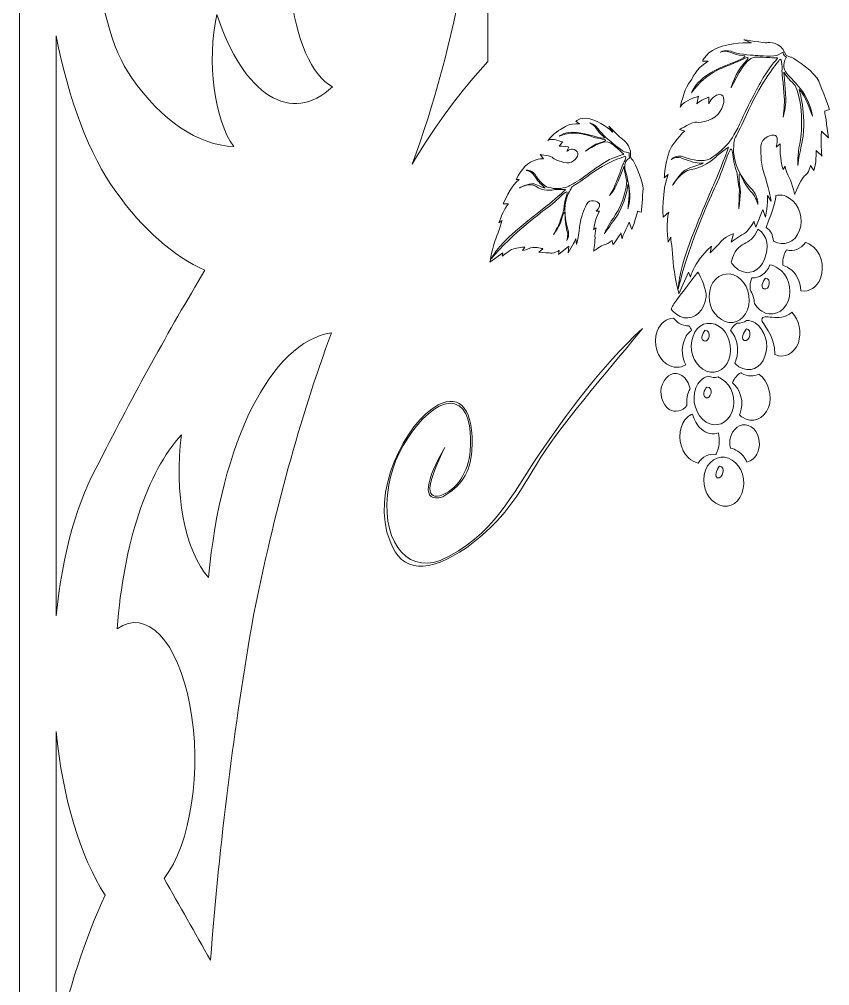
# Model space of a CAD drawing. Header units: millimetres. Extents: x -98 to 307, y -584 to 79.
# Drawn here: x -96.4 to -57.4, y -71.61 to -25.08 of the extents above; entities that cross this region are included whole.
import ezdxf

# ---------------------------------------------------------------- set-up
doc = ezdxf.new("R2010")
doc.units = ezdxf.units.MM
doc.header["$MEASUREMENT"] = 0
doc.layers.add('layer 1', color=7, linetype='Continuous')

msp = doc.modelspace()

# ---------------------------------------------------------------- linework, layer by layer
at = {"layer": 'layer 1', "lineweight": 9}
msp.add_open_spline([(-96.3996, -241.3392), (-96.3996, -241.3392), (-96.3996, 73.7073), (-96.3996, 73.7073)], degree=3, dxfattribs=at)
for points, knots in [([(-78.8635, -2.2262), (-80.4956, -2.7455), (-81.7994, -5.5921), (-82.1004, -9.2939), (-82.1004, -9.2939), (-82.7756, -7.4379), (-83.0101, -4.944), (-82.7281, -2.6183), (-82.7281, -2.6183), (-82.446, -0.2925), (-81.6833, 1.5701), (-80.6863, 2.3676), (-80.6863, 2.3676), (-80.8686, 3.9784), (-81.3507, 5.3257), (-82.0054, 6.0542), (-82.0054, 6.0542), (-82.66, 6.7827), (-83.4215, 6.8191), (-84.089, 6.1538), (-84.089, 6.1538), (-85.0144, 1.7529), (-86.532, -1.8559), (-88.4197, -4.1447), (-88.4197, -4.1447), (-86.3036, -5.0618), (-84.8336, -9.4859), (-85.0157, -14.3893), (-85.0157, -14.3893), (-85.1979, -19.2926), (-86.9733, -23.0874), (-89.1267, -23.1765), (-89.1267, -23.1765), (-88.2473, -21.6339), (-88.0259, -18.8158), (-88.6156, -16.6707), (-88.6156, -16.6707), (-89.2053, -14.5255), (-90.4125, -13.7574), (-91.4025, -14.8974), (-91.4025, -14.8974), (-92.2702, -16.5449), (-92.7379, -19.0458), (-92.659, -21.6173), (-92.659, -21.6173), (-92.5802, -24.1886), (-91.9645, -26.5163), (-91.0049, -27.8714), (-91.0049, -27.8714), (-89.5244, -29.9789), (-87.8216, -31.1304), (-86.0776, -31.2032), (-86.0776, -31.2032), (-87.0338, -29.8935), (-87.3896, -27.1255), (-86.8951, -24.8424), (-86.8951, -24.8424), (-85.5995, -28.7539), (-83.3141, -30.1837), (-81.3271, -28.3258), (-81.3271, -28.3258), (-82.3271, -27.8007), (-83.1079, -26.0166), (-83.3377, -23.7319), (-83.3377, -23.7319), (-81.9376, -24.8205), (-80.3992, -24.4589), (-79.1254, -22.7418), (-79.1254, -22.7418), (-77.8516, -21.0246), (-76.9692, -18.123), (-76.7091, -14.7965), (-76.7091, -14.7965), (-76.647, -12.9171), (-76.9358, -11.0656), (-77.5042, -9.6996), (-77.5042, -9.6996), (-78.0726, -8.3336), (-78.8674, -7.5811), (-79.692, -7.6279), (-79.692, -7.6279), (-79.6351, -5.6891), (-79.3487, -3.8221), (-78.8634, -2.2262)], [0, 0, 0, 0, 0.0454545, 0.0454545, 0.0454545, 0.0454545, 0.0909091, 0.0909091, 0.0909091, 0.0909091, 0.1363636, 0.1363636, 0.1363636, 0.1363636, 0.1818182, 0.1818182, 0.1818182, 0.1818182, 0.2272727, 0.2272727, 0.2272727, 0.2272727, 0.2727273, 0.2727273, 0.2727273, 0.2727273, 0.3181818, 0.3181818, 0.3181818, 0.3181818, 0.3636364, 0.3636364, 0.3636364, 0.3636364, 0.4090909, 0.4090909, 0.4090909, 0.4090909, 0.4545455, 0.4545455, 0.4545455, 0.4545455, 0.5, 0.5, 0.5, 0.5, 0.5454545, 0.5454545, 0.5454545, 0.5454545, 0.5909091, 0.5909091, 0.5909091, 0.5909091, 0.6363636, 0.6363636, 0.6363636, 0.6363636, 0.6818182, 0.6818182, 0.6818182, 0.6818182, 0.7272727, 0.7272727, 0.7272727, 0.7272727, 0.7727273, 0.7727273, 0.7727273, 0.7727273, 0.8181818, 0.8181818, 0.8181818, 0.8181818, 0.8636364, 0.8636364, 0.8636364, 0.8636364, 0.9090909, 0.9090909, 0.9090909, 0.9090909, 1, 1, 1, 1]), ([(-73.8589, -12.0845), (-74.1237, -19.4455), (-75.3966, -26.429), (-77.4969, -32.0435), (-77.4969, -32.0435), (-76.3529, -30.1493), (-75.135, -28.4993), (-73.8589, -27.1142), (-73.8589, -27.1142), (-73.8589, -27.1142), (-73.8589, -12.0845), (-73.8589, -12.0845)], [0, 0, 0, 0, 0.25, 0.25, 0.25, 0.25, 0.5, 0.5, 0.5, 0.5, 1, 1, 1, 1]), ([(-94.6285, -25.8734), (-94.6285, -25.8734), (-94.6285, -53.8046), (-94.6285, -53.8046), (-94.6285, -53.8046), (-94.3393, -50.8278), (-93.595, -48.184), (-92.5294, -46.348), (-92.5294, -46.348), (-90.8986, -43.1283), (-89.2106, -40.0631), (-87.4696, -37.1602), (-87.4696, -37.1602), (-88.9853, -36.4881), (-90.4366, -35.2061), (-91.7561, -33.374), (-91.7561, -33.374), (-93.0261, -31.6021), (-94.0285, -28.9848), (-94.6285, -25.8734)], [0, 0, 0, 0, 0.1666667, 0.1666667, 0.1666667, 0.1666667, 0.3333333, 0.3333333, 0.3333333, 0.3333333, 0.5, 0.5, 0.5, 0.5, 0.6666667, 0.6666667, 0.6666667, 0.6666667, 1, 1, 1, 1]), ([(-87.2928, -51.9515), (-86.7027, -45.4385), (-84.2855, -40.6218), (-81.3811, -40.1715), (-81.3811, -40.1715), (-82.8942, -44.2946), (-84.1546, -48.869), (-85.1275, -53.7689), (-85.1275, -53.7689), (-86.0659, -59.1277), (-86.761, -64.6925), (-87.202, -70.3757), (-87.202, -70.3757), (-87.9474, -69.066), (-88.6921, -67.7541), (-89.4361, -66.44), (-89.4361, -66.44), (-88.1461, -64.8051), (-87.6068, -61.205), (-88.1879, -58.107), (-88.1879, -58.107), (-88.769, -55.0091), (-90.2819, -53.4184), (-91.6898, -54.4252), (-91.6898, -54.4252), (-91.3964, -50.3365), (-90.2389, -46.842), (-88.5965, -45.086), (-88.5965, -45.086), (-88.978, -47.7976), (-88.4202, -50.7354), (-87.2928, -51.9515)], [0, 0, 0, 0, 0.1111111, 0.1111111, 0.1111111, 0.1111111, 0.2222222, 0.2222222, 0.2222222, 0.2222222, 0.3333333, 0.3333333, 0.3333333, 0.3333333, 0.4444444, 0.4444444, 0.4444444, 0.4444444, 0.5555556, 0.5555556, 0.5555556, 0.5555556, 0.6666667, 0.6666667, 0.6666667, 0.6666667, 0.7777778, 0.7777778, 0.7777778, 0.7777778, 1, 1, 1, 1]), ([(-92.2643, -67.2477), (-93.2392, -69.3215), (-94.0404, -71.7841), (-94.6285, -74.5148), (-94.6285, -74.5148), (-94.6285, -74.5148), (-94.6285, -59.3612), (-94.6285, -59.3612), (-94.6285, -59.3612), (-94.3149, -62.5882), (-93.4679, -65.4136), (-92.2643, -67.2477)], [0, 0, 0, 0, 0.25, 0.25, 0.25, 0.25, 0.5, 0.5, 0.5, 0.5, 1, 1, 1, 1])]:
    msp.add_open_spline(points, degree=3, knots=knots, dxfattribs=at)
at = {"layer": 'layer 1', "color": 250, "lineweight": 9}
for points, knots in [([(-59.24, -26.8984), (-59.0257, -27.0184), (-58.1078, -27.6201), (-57.924, -28.0612), (-57.924, -28.0612), (-57.7711, -28.4622), (-57.4038, -29.4244), (-57.4038, -29.4244), (-57.4038, -29.4244), (-57.4038, -29.4244), (-57.6487, -29.5047), (-57.6487, -29.5047), (-57.6487, -29.5047), (-57.6487, -29.5047), (-57.5263, -30.1863), (-57.4649, -30.7879), (-57.4649, -30.7879), (-57.4649, -30.7879), (-57.8016, -30.4672), (-57.8016, -30.4672), (-57.8016, -30.4672), (-57.8016, -30.4672), (-57.8321, -31.4695), (-57.7711, -31.6702), (-57.7711, -31.6702), (-57.7711, -31.6702), (-58.0464, -31.3893), (-58.0464, -31.3893), (-58.0464, -31.3893), (-58.0464, -31.3893), (-58.0464, -32.1114), (-58.1688, -32.3518), (-58.1688, -32.3518), (-58.1688, -32.3518), (-58.3218, -32.1114), (-58.3218, -32.1114), (-58.3218, -32.1114), (-58.3218, -32.1114), (-58.3831, -32.4722), (-58.6279, -32.6324), (-58.6279, -32.6324), (-58.8419, -32.8732), (-59.0868, -33.5147), (-59.0868, -33.5147), (-59.0868, -33.5147), (-59.0868, -33.5147), (-59.2706, -32.7929), (-59.393, -32.5923), (-59.393, -32.5923), (-59.5154, -32.4321), (-59.5459, -32.1515), (-59.5459, -32.1515), (-59.5459, -32.1515), (-59.5459, -32.1515), (-59.6378, -32.3117), (-59.6378, -32.3117), (-59.6378, -32.3117), (-59.6378, -32.3117), (-59.7602, -31.9508), (-59.7602, -31.7505), (-59.7602, -31.7505), (-59.7907, -31.5097), (-59.7907, -31.0685), (-59.7907, -31.0685), (-59.7907, -31.0685), (-59.7907, -31.0685), (-59.9745, -31.2291), (-59.9745, -31.2291), (-59.9745, -31.2291), (-59.9745, -31.2291), (-59.8521, -30.7879), (-60.005, -30.6675), (-60.005, -30.6675), (-60.158, -30.5873), (-60.709, -30.7478), (-60.709, -31.1889), (-60.709, -31.1889), (-60.709, -31.6301), (-60.7395, -32.0311), (-60.4946, -32.7127), (-60.4946, -32.7127), (-60.2804, -33.3943), (-60.2193, -33.8354), (-60.2193, -33.8354), (-60.2193, -33.8354), (-60.2193, -33.8354), (-60.4028, -33.5548), (-60.4028, -33.5548), (-60.4028, -33.5548), (-60.4028, -33.5548), (-60.3722, -34.0762), (-60.4946, -34.5973), (-60.4946, -34.5973), (-60.4946, -34.5973), (-60.6171, -34.2364), (-60.6171, -34.2364), (-60.6171, -34.2364), (-60.6171, -34.2364), (-60.9537, -35.0785), (-60.9537, -35.0785), (-60.9537, -35.0785), (-60.9537, -35.0785), (-61.0453, -34.7979), (-61.0453, -34.7979), (-61.0453, -34.7979), (-61.0453, -34.7979), (-61.2902, -35.2792), (-61.535, -35.3996), (-61.535, -35.3996), (-61.7493, -35.5197), (-62.1471, -35.8002), (-62.1471, -35.8002), (-62.1471, -35.8002), (-62.1471, -35.8002), (-62.0247, -35.3996), (-62.0247, -35.3996), (-62.0247, -35.3996), (-62.0247, -35.3996), (-62.4532, -35.5197), (-62.7286, -35.8805), (-62.7286, -35.8805), (-62.9735, -36.1615), (-63.1569, -36.3217), (-63.1569, -36.3217), (-63.1569, -36.3217), (-63.1569, -36.3217), (-63.0959, -36.0009), (-63.0959, -36.0009), (-63.0959, -36.0009), (-63.0959, -36.0009), (-63.4631, -36.3217), (-63.7384, -36.7227), (-63.7384, -36.7227), (-64.0138, -37.1236), (-64.1057, -37.4845), (-64.1057, -37.4845), (-64.1057, -37.4845), (-64.1057, -37.4845), (-64.1975, -37.2441), (-64.1975, -37.2441), (-64.1975, -37.2441), (-64.1975, -37.2441), (-64.6564, -38.2865), (-64.6564, -38.2865), (-64.6564, -38.2865), (-64.6564, -38.2865), (-64.9012, -37.3243), (-64.932, -36.7628), (-64.932, -36.7628), (-64.9626, -36.2414), (-65.0545, -35.5598), (-65.0545, -35.5598), (-65.0545, -35.5598), (-65.0545, -35.5598), (-65.1769, -35.8002), (-65.1769, -35.8002), (-65.1769, -35.8002), (-65.1769, -35.8002), (-65.2993, -34.7578), (-65.146, -34.3568), (-65.146, -34.3568), (-65.146, -34.3568), (-65.4217, -34.5973), (-65.4217, -34.5973), (-65.4217, -34.5973), (-65.4217, -34.5973), (-65.4827, -33.3143), (-65.1769, -32.5525), (-65.1769, -32.5525), (-65.1769, -32.5525), (-65.3603, -32.7127), (-65.3603, -32.7127), (-65.3603, -32.7127), (-65.3603, -32.7127), (-65.3298, -31.7505), (-64.9931, -31.1889), (-64.9931, -31.1889), (-64.6258, -30.6274), (-64.381, -30.4672), (-64.381, -30.4672), (-64.381, -30.4672), (-64.381, -30.4672), (-64.6258, -30.3869), (-64.6258, -30.3869), (-64.6258, -30.3869), (-64.6258, -30.3869), (-63.9833, -29.986), (-63.7995, -30.0261), (-63.7995, -30.0261), (-63.6466, -30.1064), (-62.8815, -29.9057), (-62.6672, -29.5047), (-62.6672, -29.5047), (-62.4532, -29.1438), (-62.3919, -28.6625), (-62.7286, -28.7027), (-62.7286, -28.7027), (-63.0653, -28.7428), (-63.2183, -29.1438), (-63.2183, -29.1438), (-63.2183, -29.1438), (-63.2183, -29.1438), (-63.2183, -28.8231), (-63.2183, -28.8231), (-63.2183, -28.8231), (-63.2183, -28.8231), (-63.677, -28.9833), (-63.7995, -29.1438), (-63.7995, -29.1438), (-63.7995, -29.1438), (-63.708, -28.783), (-63.708, -28.783), (-63.708, -28.783), (-63.708, -28.783), (-64.4424, -28.9833), (-64.5954, -29.3044), (-64.5954, -29.3044), (-64.5954, -29.3044), (-64.4115, -28.5024), (-64.1975, -28.1813), (-64.1975, -28.1813), (-63.9527, -27.9007), (-63.9219, -27.4997), (-63.2488, -27.0987), (-63.2488, -27.0987), (-63.2488, -27.0987), (-63.5242, -27.0987), (-63.5242, -27.0987), (-63.5242, -27.0987), (-63.5242, -27.0987), (-63.3407, -26.5773), (-62.5756, -26.377), (-62.5756, -26.377), (-61.8104, -26.1361), (-61.1678, -26.2164), (-61.1678, -26.2164), (-61.1678, -26.2164), (-61.1678, -26.2164), (-61.535, -26.0562), (-61.535, -26.0562), (-61.535, -26.0562), (-61.535, -26.0562), (-60.4946, -26.2164), (-60.4333, -26.2164), (-60.4333, -26.2164), (-60.3418, -26.1361), (-59.7297, -26.2164), (-59.5764, -26.6576), (-59.5764, -26.6576), (-59.5154, -26.8984), (-59.24, -26.8984), (-59.24, -26.8984)], [0, 0, 0, 0, 0.015625, 0.015625, 0.015625, 0.015625, 0.03125, 0.03125, 0.03125, 0.03125, 0.046875, 0.046875, 0.046875, 0.046875, 0.0625, 0.0625, 0.0625, 0.0625, 0.078125, 0.078125, 0.078125, 0.078125, 0.09375, 0.09375, 0.09375, 0.09375, 0.109375, 0.109375, 0.109375, 0.109375, 0.125, 0.125, 0.125, 0.125, 0.140625, 0.140625, 0.140625, 0.140625, 0.15625, 0.15625, 0.15625, 0.15625, 0.171875, 0.171875, 0.171875, 0.171875, 0.1875, 0.1875, 0.1875, 0.1875, 0.203125, 0.203125, 0.203125, 0.203125, 0.21875, 0.21875, 0.21875, 0.21875, 0.234375, 0.234375, 0.234375, 0.234375, 0.25, 0.25, 0.25, 0.25, 0.265625, 0.265625, 0.265625, 0.265625, 0.28125, 0.28125, 0.28125, 0.28125, 0.296875, 0.296875, 0.296875, 0.296875, 0.3125, 0.3125, 0.3125, 0.3125, 0.328125, 0.328125, 0.328125, 0.328125, 0.34375, 0.34375, 0.34375, 0.34375, 0.359375, 0.359375, 0.359375, 0.359375, 0.375, 0.375, 0.375, 0.375, 0.390625, 0.390625, 0.390625, 0.390625, 0.40625, 0.40625, 0.40625, 0.40625, 0.421875, 0.421875, 0.421875, 0.421875, 0.4375, 0.4375, 0.4375, 0.4375, 0.453125, 0.453125, 0.453125, 0.453125, 0.46875, 0.46875, 0.46875, 0.46875, 0.484375, 0.484375, 0.484375, 0.484375, 0.5, 0.5, 0.5, 0.5, 0.515625, 0.515625, 0.515625, 0.515625, 0.53125, 0.53125, 0.53125, 0.53125, 0.546875, 0.546875, 0.546875, 0.546875, 0.5625, 0.5625, 0.5625, 0.5625, 0.578125, 0.578125, 0.578125, 0.578125, 0.59375, 0.59375, 0.59375, 0.59375, 0.609375, 0.609375, 0.609375, 0.609375, 0.625, 0.625, 0.625, 0.625, 0.640625, 0.640625, 0.640625, 0.640625, 0.65625, 0.65625, 0.65625, 0.65625, 0.671875, 0.671875, 0.671875, 0.671875, 0.6875, 0.6875, 0.6875, 0.6875, 0.703125, 0.703125, 0.703125, 0.703125, 0.71875, 0.71875, 0.71875, 0.71875, 0.734375, 0.734375, 0.734375, 0.734375, 0.75, 0.75, 0.75, 0.75, 0.765625, 0.765625, 0.765625, 0.765625, 0.78125, 0.78125, 0.78125, 0.78125, 0.796875, 0.796875, 0.796875, 0.796875, 0.8125, 0.8125, 0.8125, 0.8125, 0.828125, 0.828125, 0.828125, 0.828125, 0.84375, 0.84375, 0.84375, 0.84375, 0.859375, 0.859375, 0.859375, 0.859375, 0.875, 0.875, 0.875, 0.875, 0.890625, 0.890625, 0.890625, 0.890625, 0.90625, 0.90625, 0.90625, 0.90625, 0.921875, 0.921875, 0.921875, 0.921875, 0.9375, 0.9375, 0.9375, 0.9375, 0.953125, 0.953125, 0.953125, 0.953125, 0.96875, 0.96875, 0.96875, 0.96875, 1, 1, 1, 1]), ([(-59.4848, -26.8984), (-59.4848, -26.8984), (-59.6988, -27.179), (-59.5764, -27.4997), (-59.5764, -27.4997), (-59.393, -27.9408), (-58.4442, -28.4221), (-58.2302, -29.7451), (-58.2302, -29.7451), (-58.2302, -29.7451), (-58.5666, -28.7027), (-58.8727, -28.4622), (-58.8727, -28.4622), (-58.8727, -28.4622), (-58.5055, -29.585), (-58.7195, -30.9485), (-58.7195, -30.9485), (-58.7195, -30.9485), (-58.9338, -31.9107), (-58.9338, -32.1114), (-58.9338, -32.1114), (-58.9338, -32.1114), (-58.9643, -31.5899), (-58.8419, -31.0685), (-58.8419, -31.0685), (-58.7503, -30.6274), (-58.6279, -29.3044), (-59.0562, -28.2615), (-59.0562, -28.2615), (-59.0562, -28.2615), (-59.4848, -27.8605), (-59.6073, -27.6201), (-59.6073, -27.6201), (-59.6073, -27.6201), (-59.5154, -28.6625), (-59.5154, -29.0635), (-59.5154, -29.0635), (-59.5459, -29.4244), (-59.6378, -29.7853), (-59.6378, -29.7853), (-59.6378, -29.7853), (-59.6378, -29.7853), (-59.5764, -29.2642), (-59.5764, -28.9431), (-59.5764, -28.9431), (-59.6073, -28.6224), (-59.6988, -27.58), (-59.6988, -27.58), (-59.6988, -27.58), (-59.6988, -27.58), (-59.6683, -26.8582), (-59.8213, -27.0184), (-59.8213, -27.0184), (-59.9745, -27.2592), (-60.6476, -28.0211), (-61.2902, -29.4244), (-61.2902, -29.4244), (-62.0247, -31.0685), (-62.0247, -30.6274), (-62.0247, -31.4695), (-62.0247, -31.4695), (-61.9941, -32.3117), (-61.3516, -33.0735), (-61.1373, -33.2742), (-61.1373, -33.2742), (-61.1373, -33.2742), (-60.8314, -33.5949), (-60.8619, -33.9959), (-60.8619, -33.9959), (-60.8619, -33.9959), (-60.9537, -33.5949), (-61.1373, -33.4344), (-61.1373, -33.4344), (-61.2902, -33.2742), (-61.5964, -32.8331), (-61.688, -32.5525), (-61.688, -32.5525), (-61.7798, -32.3518), (-61.7798, -32.8331), (-61.7188, -33.1137), (-61.7188, -33.1137), (-61.6574, -33.3943), (-61.7798, -34.1963), (-61.7798, -34.1963), (-61.7798, -34.1963), (-61.7798, -34.1963), (-61.7493, -33.5147), (-61.7493, -33.2341), (-61.7493, -33.2341), (-61.8104, -33.0334), (-61.8412, -32.5124), (-61.8717, -32.4321), (-61.8717, -32.4321), (-62.1471, -31.8304), (-61.9941, -30.7879), (-62.3308, -31.6702), (-62.3308, -31.6702), (-62.4838, -32.0311), (-62.6672, -32.6324), (-62.8815, -33.0735), (-62.8815, -33.0735), (-62.8815, -33.0735), (-64.1975, -35.8805), (-64.6872, -38.0461), (-64.6872, -38.0461), (-64.6872, -38.0461), (-64.6564, -37.1236), (-64.0447, -35.5999), (-64.0447, -35.5999), (-63.4017, -33.9558), (-63.0039, -33.0735), (-62.9121, -32.8732), (-62.9121, -32.8732), (-62.7286, -32.4722), (-62.2695, -31.2291), (-62.2695, -31.2291), (-62.2695, -31.2291), (-62.2695, -31.2291), (-62.7896, -31.5899), (-62.8815, -31.7104), (-62.8815, -31.7104), (-62.9735, -31.8304), (-63.5855, -32.2715), (-64.0751, -32.3117), (-64.0751, -32.3117), (-64.534, -32.3518), (-64.9626, -33.0735), (-64.9626, -33.0735), (-64.9626, -33.0735), (-64.9626, -33.0735), (-64.5954, -32.3919), (-64.2281, -32.2715), (-64.2281, -32.2715), (-63.8914, -32.1114), (-63.6466, -32.1114), (-63.4936, -31.9909), (-63.4936, -31.9909), (-63.4936, -31.9909), (-63.7995, -32.0311), (-64.1057, -31.9107), (-64.1057, -31.9107), (-64.4115, -31.8304), (-64.7178, -31.5899), (-65.0236, -31.8304), (-65.0236, -31.8304), (-65.0236, -31.8304), (-64.8096, -31.5498), (-64.4115, -31.7104), (-64.4115, -31.7104), (-64.0138, -31.8705), (-63.4936, -31.9508), (-63.1569, -31.7903), (-63.1569, -31.7903), (-62.8205, -31.5899), (-62.3308, -31.1488), (-62.2085, -30.9485), (-62.2085, -30.9485), (-62.0861, -30.7879), (-61.7798, -30.2665), (-61.5656, -29.7451), (-61.5656, -29.7451), (-61.321, -29.2241), (-60.9537, -28.5024), (-60.5866, -27.8605), (-60.5866, -27.8605), (-60.2193, -27.2592), (-59.8826, -26.9381), (-59.9131, -26.9381), (-59.9131, -26.9381), (-60.005, -26.9381), (-60.4946, -26.8984), (-61.0149, -26.8984), (-61.0149, -26.8984), (-61.474, -26.8984), (-62.1471, -28.382), (-62.1471, -28.382), (-62.1471, -28.382), (-62.1471, -28.382), (-61.9328, -27.6201), (-61.5044, -27.179), (-61.5044, -27.179), (-61.0149, -26.6576), (-61.6574, -27.0586), (-61.9941, -27.179), (-61.9941, -27.179), (-62.2695, -27.3395), (-63.3407, -27.5398), (-64.0447, -28.6224), (-64.0447, -28.6224), (-64.0447, -28.6224), (-63.8608, -27.7803), (-62.0861, -27.179), (-62.0861, -27.179), (-62.0861, -27.179), (-61.1373, -26.8181), (-61.5964, -26.8181), (-61.5964, -26.8181), (-62.0551, -26.8181), (-62.2695, -26.4974), (-62.6672, -26.6576), (-62.6672, -26.6576), (-62.6672, -26.6576), (-62.3919, -26.4974), (-62.0247, -26.6576), (-62.0247, -26.6576), (-61.688, -26.778), (-61.0149, -26.8181), (-60.9229, -26.8181), (-60.9229, -26.8181), (-60.8314, -26.8181), (-60.0355, -26.8984), (-59.8521, -26.778), (-59.8521, -26.778), (-59.6683, -26.6576), (-59.6378, -26.6576), (-59.6378, -26.6576), (-59.6378, -26.6576), (-59.6378, -26.6576), (-59.6378, -26.8181), (-59.4848, -26.8984)], [0, 0, 0, 0, 0.0178571, 0.0178571, 0.0178571, 0.0178571, 0.0357143, 0.0357143, 0.0357143, 0.0357143, 0.0535714, 0.0535714, 0.0535714, 0.0535714, 0.0714286, 0.0714286, 0.0714286, 0.0714286, 0.0892857, 0.0892857, 0.0892857, 0.0892857, 0.1071429, 0.1071429, 0.1071429, 0.1071429, 0.125, 0.125, 0.125, 0.125, 0.1428571, 0.1428571, 0.1428571, 0.1428571, 0.1607143, 0.1607143, 0.1607143, 0.1607143, 0.1785714, 0.1785714, 0.1785714, 0.1785714, 0.1964286, 0.1964286, 0.1964286, 0.1964286, 0.2142857, 0.2142857, 0.2142857, 0.2142857, 0.2321429, 0.2321429, 0.2321429, 0.2321429, 0.25, 0.25, 0.25, 0.25, 0.2678571, 0.2678571, 0.2678571, 0.2678571, 0.2857143, 0.2857143, 0.2857143, 0.2857143, 0.3035714, 0.3035714, 0.3035714, 0.3035714, 0.3214286, 0.3214286, 0.3214286, 0.3214286, 0.3392857, 0.3392857, 0.3392857, 0.3392857, 0.3571429, 0.3571429, 0.3571429, 0.3571429, 0.375, 0.375, 0.375, 0.375, 0.3928571, 0.3928571, 0.3928571, 0.3928571, 0.4107143, 0.4107143, 0.4107143, 0.4107143, 0.4285714, 0.4285714, 0.4285714, 0.4285714, 0.4464286, 0.4464286, 0.4464286, 0.4464286, 0.4642857, 0.4642857, 0.4642857, 0.4642857, 0.4821429, 0.4821429, 0.4821429, 0.4821429, 0.5, 0.5, 0.5, 0.5, 0.5178571, 0.5178571, 0.5178571, 0.5178571, 0.5357143, 0.5357143, 0.5357143, 0.5357143, 0.5535714, 0.5535714, 0.5535714, 0.5535714, 0.5714286, 0.5714286, 0.5714286, 0.5714286, 0.5892857, 0.5892857, 0.5892857, 0.5892857, 0.6071429, 0.6071429, 0.6071429, 0.6071429, 0.625, 0.625, 0.625, 0.625, 0.6428571, 0.6428571, 0.6428571, 0.6428571, 0.6607143, 0.6607143, 0.6607143, 0.6607143, 0.6785714, 0.6785714, 0.6785714, 0.6785714, 0.6964286, 0.6964286, 0.6964286, 0.6964286, 0.7142857, 0.7142857, 0.7142857, 0.7142857, 0.7321429, 0.7321429, 0.7321429, 0.7321429, 0.75, 0.75, 0.75, 0.75, 0.7678571, 0.7678571, 0.7678571, 0.7678571, 0.7857143, 0.7857143, 0.7857143, 0.7857143, 0.8035714, 0.8035714, 0.8035714, 0.8035714, 0.8214286, 0.8214286, 0.8214286, 0.8214286, 0.8392857, 0.8392857, 0.8392857, 0.8392857, 0.8571429, 0.8571429, 0.8571429, 0.8571429, 0.875, 0.875, 0.875, 0.875, 0.8928571, 0.8928571, 0.8928571, 0.8928571, 0.9107143, 0.9107143, 0.9107143, 0.9107143, 0.9285714, 0.9285714, 0.9285714, 0.9285714, 0.9464286, 0.9464286, 0.9464286, 0.9464286, 0.9642857, 0.9642857, 0.9642857, 0.9642857, 1, 1, 1, 1]), ([(-66.8656, -31.8731), (-66.7737, -32.0333), (-66.3759, -32.8754), (-66.3759, -33.2363), (-66.3759, -33.2363), (-66.4065, -33.5574), (-66.4678, -34.3594), (-66.4678, -34.3594), (-66.4678, -34.3594), (-66.4678, -34.3594), (-66.6513, -34.3192), (-66.6513, -34.3192), (-66.6513, -34.3192), (-66.6513, -34.3192), (-66.7737, -34.8403), (-66.9266, -35.2015), (-66.9266, -35.2015), (-66.9266, -35.2015), (-67.049, -34.8403), (-67.049, -34.8403), (-67.049, -34.8403), (-67.049, -34.8403), (-67.3858, -35.5222), (-67.3858, -35.6423), (-67.3858, -35.6423), (-67.3858, -35.6423), (-67.4471, -35.3617), (-67.4471, -35.3617), (-67.4471, -35.3617), (-67.4471, -35.3617), (-67.7225, -35.8028), (-67.8449, -35.9232), (-67.8449, -35.9232), (-67.8449, -35.9232), (-67.8754, -35.7225), (-67.8754, -35.7225), (-67.8754, -35.7225), (-67.8754, -35.7225), (-68.0283, -35.8831), (-68.2122, -35.9232), (-68.2122, -35.9232), (-68.4264, -35.9633), (-68.7629, -36.2439), (-68.7629, -36.2439), (-68.7629, -36.2439), (-68.7629, -36.2439), (-68.6713, -35.6824), (-68.7018, -35.5222), (-68.7018, -35.5222), (-68.7018, -35.3617), (-68.6404, -35.1212), (-68.6404, -35.1212), (-68.6404, -35.1212), (-68.6404, -35.1212), (-68.7629, -35.2015), (-68.7629, -35.2015), (-68.7629, -35.2015), (-68.7629, -35.2015), (-68.7323, -34.9607), (-68.6713, -34.7603), (-68.6713, -34.7603), (-68.6099, -34.5998), (-68.4875, -34.3192), (-68.4875, -34.3192), (-68.4875, -34.3192), (-68.4875, -34.3192), (-68.6404, -34.3192), (-68.6404, -34.3192), (-68.6404, -34.3192), (-68.6404, -34.3192), (-68.4264, -34.1185), (-68.4875, -33.9584), (-68.4875, -33.9584), (-68.5488, -33.8379), (-68.9771, -33.6774), (-69.0995, -33.9985), (-69.0995, -33.9985), (-69.222, -34.2791), (-69.3749, -34.5195), (-69.4362, -35.0811), (-69.4362, -35.0811), (-69.4973, -35.6423), (-69.5892, -35.9232), (-69.5892, -35.9232), (-69.5892, -35.9232), (-69.5892, -35.9232), (-69.6197, -35.6423), (-69.6197, -35.6423), (-69.6197, -35.6423), (-69.6197, -35.6423), (-69.8035, -36.0433), (-69.9869, -36.3242), (-69.9869, -36.3242), (-69.9869, -36.3242), (-69.9565, -36.0035), (-69.9565, -36.0035), (-69.9565, -36.0035), (-69.9565, -36.0035), (-70.4461, -36.4045), (-70.4461, -36.4045), (-70.4461, -36.4045), (-70.4461, -36.4045), (-70.4156, -36.2038), (-70.4156, -36.2038), (-70.4156, -36.2038), (-70.4156, -36.2038), (-70.7214, -36.4045), (-70.9052, -36.3242), (-70.9052, -36.3242), (-71.0887, -36.3242), (-71.3948, -36.2841), (-71.3948, -36.2841), (-71.3948, -36.2841), (-71.3948, -36.2841), (-71.2111, -36.1235), (-71.2111, -36.1235), (-71.2111, -36.1235), (-71.2111, -36.1235), (-71.5172, -36.0035), (-71.7926, -36.0834), (-71.7926, -36.0834), (-72.0679, -36.2038), (-72.1903, -36.2038), (-72.1903, -36.2038), (-72.1903, -36.2038), (-72.1903, -36.2038), (-72.0679, -36.0433), (-72.0679, -36.0433), (-72.0679, -36.0433), (-72.0679, -36.0433), (-72.4047, -36.0433), (-72.7106, -36.1637), (-72.7106, -36.1637), (-72.9859, -36.3242), (-73.1697, -36.4844), (-73.1697, -36.4844), (-73.1697, -36.4844), (-73.1697, -36.4844), (-73.1391, -36.3242), (-73.1391, -36.3242), (-73.1391, -36.3242), (-73.1391, -36.3242), (-73.7512, -36.7653), (-73.7512, -36.7653), (-73.7512, -36.7653), (-73.7512, -36.7653), (-73.6288, -36.0433), (-73.4756, -35.6423), (-73.4756, -35.6423), (-73.3226, -35.2814), (-73.1697, -34.7603), (-73.1697, -34.7603), (-73.1697, -34.7603), (-73.1697, -34.7603), (-73.3226, -34.8804), (-73.3226, -34.8804), (-73.3226, -34.8804), (-73.3226, -34.8804), (-73.0778, -34.1587), (-72.8635, -33.9584), (-72.8635, -33.9584), (-72.8635, -33.9584), (-73.1083, -33.9584), (-73.1083, -33.9584), (-73.1083, -33.9584), (-73.1083, -33.9584), (-72.7719, -33.1162), (-72.3433, -32.7951), (-72.3433, -32.7951), (-72.3433, -32.7951), (-72.4962, -32.7951), (-72.4962, -32.7951), (-72.4962, -32.7951), (-72.4962, -32.7951), (-72.1903, -32.1537), (-71.7926, -31.9534), (-71.7926, -31.9534), (-71.3948, -31.7527), (-71.1805, -31.7928), (-71.1805, -31.7928), (-71.1805, -31.7928), (-71.1805, -31.7928), (-71.3335, -31.5921), (-71.3335, -31.5921), (-71.3335, -31.5921), (-71.3335, -31.5921), (-70.7828, -31.6323), (-70.7214, -31.7527), (-70.7214, -31.7527), (-70.599, -31.833), (-70.0789, -32.0734), (-69.8341, -31.9534), (-69.8341, -31.9534), (-69.5587, -31.7928), (-69.4058, -31.5524), (-69.6197, -31.3918), (-69.6197, -31.3918), (-69.8341, -31.2313), (-70.0483, -31.432), (-70.0483, -31.432), (-70.0483, -31.432), (-70.0483, -31.432), (-69.9565, -31.2313), (-69.9565, -31.2313), (-69.9565, -31.2313), (-69.9565, -31.2313), (-70.2932, -31.1514), (-70.4156, -31.1911), (-70.4156, -31.1911), (-70.4156, -31.1911), (-70.2623, -30.9908), (-70.2623, -30.9908), (-70.2623, -30.9908), (-70.2623, -30.9908), (-70.752, -30.7504), (-70.9663, -30.9105), (-70.9663, -30.9105), (-70.9663, -30.9105), (-70.599, -30.4694), (-70.3542, -30.3891), (-70.3542, -30.3891), (-70.1399, -30.2691), (-69.9869, -30.0684), (-69.4362, -30.1085), (-69.4362, -30.1085), (-69.4362, -30.1085), (-69.6197, -29.9881), (-69.6197, -29.9881), (-69.6197, -29.9881), (-69.6197, -29.9881), (-69.3444, -29.7076), (-68.7937, -29.9082), (-68.7937, -29.9082), (-68.2426, -30.1085), (-67.8449, -30.5095), (-67.8449, -30.5095), (-67.8449, -30.5095), (-67.8449, -30.5095), (-68.0283, -30.229), (-68.0283, -30.229), (-68.0283, -30.229), (-68.0283, -30.229), (-67.4471, -30.8303), (-67.3858, -30.8303), (-67.3858, -30.8303), (-67.3247, -30.8704), (-66.9575, -31.1911), (-66.988, -31.5524), (-66.988, -31.5524), (-67.049, -31.7125), (-66.8656, -31.8731), (-66.8656, -31.8731)], [0, 0, 0, 0, 0.015625, 0.015625, 0.015625, 0.015625, 0.03125, 0.03125, 0.03125, 0.03125, 0.046875, 0.046875, 0.046875, 0.046875, 0.0625, 0.0625, 0.0625, 0.0625, 0.078125, 0.078125, 0.078125, 0.078125, 0.09375, 0.09375, 0.09375, 0.09375, 0.109375, 0.109375, 0.109375, 0.109375, 0.125, 0.125, 0.125, 0.125, 0.140625, 0.140625, 0.140625, 0.140625, 0.15625, 0.15625, 0.15625, 0.15625, 0.171875, 0.171875, 0.171875, 0.171875, 0.1875, 0.1875, 0.1875, 0.1875, 0.203125, 0.203125, 0.203125, 0.203125, 0.21875, 0.21875, 0.21875, 0.21875, 0.234375, 0.234375, 0.234375, 0.234375, 0.25, 0.25, 0.25, 0.25, 0.265625, 0.265625, 0.265625, 0.265625, 0.28125, 0.28125, 0.28125, 0.28125, 0.296875, 0.296875, 0.296875, 0.296875, 0.3125, 0.3125, 0.3125, 0.3125, 0.328125, 0.328125, 0.328125, 0.328125, 0.34375, 0.34375, 0.34375, 0.34375, 0.359375, 0.359375, 0.359375, 0.359375, 0.375, 0.375, 0.375, 0.375, 0.390625, 0.390625, 0.390625, 0.390625, 0.40625, 0.40625, 0.40625, 0.40625, 0.421875, 0.421875, 0.421875, 0.421875, 0.4375, 0.4375, 0.4375, 0.4375, 0.453125, 0.453125, 0.453125, 0.453125, 0.46875, 0.46875, 0.46875, 0.46875, 0.484375, 0.484375, 0.484375, 0.484375, 0.5, 0.5, 0.5, 0.5, 0.515625, 0.515625, 0.515625, 0.515625, 0.53125, 0.53125, 0.53125, 0.53125, 0.546875, 0.546875, 0.546875, 0.546875, 0.5625, 0.5625, 0.5625, 0.5625, 0.578125, 0.578125, 0.578125, 0.578125, 0.59375, 0.59375, 0.59375, 0.59375, 0.609375, 0.609375, 0.609375, 0.609375, 0.625, 0.625, 0.625, 0.625, 0.640625, 0.640625, 0.640625, 0.640625, 0.65625, 0.65625, 0.65625, 0.65625, 0.671875, 0.671875, 0.671875, 0.671875, 0.6875, 0.6875, 0.6875, 0.6875, 0.703125, 0.703125, 0.703125, 0.703125, 0.71875, 0.71875, 0.71875, 0.71875, 0.734375, 0.734375, 0.734375, 0.734375, 0.75, 0.75, 0.75, 0.75, 0.765625, 0.765625, 0.765625, 0.765625, 0.78125, 0.78125, 0.78125, 0.78125, 0.796875, 0.796875, 0.796875, 0.796875, 0.8125, 0.8125, 0.8125, 0.8125, 0.828125, 0.828125, 0.828125, 0.828125, 0.84375, 0.84375, 0.84375, 0.84375, 0.859375, 0.859375, 0.859375, 0.859375, 0.875, 0.875, 0.875, 0.875, 0.890625, 0.890625, 0.890625, 0.890625, 0.90625, 0.90625, 0.90625, 0.90625, 0.921875, 0.921875, 0.921875, 0.921875, 0.9375, 0.9375, 0.9375, 0.9375, 0.953125, 0.953125, 0.953125, 0.953125, 0.96875, 0.96875, 0.96875, 0.96875, 1, 1, 1, 1]), ([(-67.0185, -31.7527), (-67.0185, -31.7527), (-67.2328, -31.833), (-67.2634, -32.0734), (-67.2634, -32.0734), (-67.2938, -32.4744), (-66.8351, -33.2363), (-67.1104, -34.1988), (-67.1104, -34.1988), (-67.1104, -34.1988), (-66.988, -33.3567), (-67.1104, -33.0359), (-67.1104, -33.0359), (-67.1104, -33.0359), (-67.2023, -33.9584), (-67.7835, -34.7603), (-67.7835, -34.7603), (-67.7835, -34.7603), (-68.1816, -35.2814), (-68.2426, -35.4018), (-68.2426, -35.4018), (-68.2426, -35.4018), (-68.0897, -35.0811), (-67.9059, -34.7603), (-67.9059, -34.7603), (-67.6919, -34.5195), (-67.2023, -33.7175), (-67.1714, -32.8353), (-67.1714, -32.8353), (-67.1714, -32.8353), (-67.2938, -32.3544), (-67.2938, -32.1537), (-67.2938, -32.1537), (-67.2938, -32.1537), (-67.5695, -32.8754), (-67.6919, -33.1162), (-67.6919, -33.1162), (-67.8143, -33.3567), (-67.9978, -33.5574), (-67.9978, -33.5574), (-67.9978, -33.5574), (-67.9978, -33.5574), (-67.7835, -33.2764), (-67.7225, -33.0359), (-67.7225, -33.0359), (-67.6306, -32.8353), (-67.3552, -32.0734), (-67.3552, -32.0734), (-67.3552, -32.0734), (-67.3552, -32.0734), (-67.1104, -31.6323), (-67.2634, -31.6724), (-67.2634, -31.6724), (-67.4471, -31.7527), (-68.0897, -31.9132), (-68.9466, -32.5547), (-68.9466, -32.5547), (-69.8951, -33.2764), (-69.7421, -32.9557), (-70.0175, -33.5574), (-70.0175, -33.5574), (-70.2623, -34.0784), (-70.0789, -34.9205), (-70.0175, -35.1212), (-70.0175, -35.1212), (-70.0175, -35.1212), (-69.8951, -35.4821), (-70.0483, -35.7225), (-70.0483, -35.7225), (-70.0483, -35.7225), (-69.9565, -35.4419), (-70.0483, -35.2413), (-70.0483, -35.2413), (-70.1093, -35.0811), (-70.1399, -34.5998), (-70.1399, -34.4393), (-70.1399, -34.4393), (-70.1399, -34.2389), (-70.2623, -34.5195), (-70.3237, -34.7603), (-70.3237, -34.7603), (-70.3542, -34.9607), (-70.6909, -35.4419), (-70.6909, -35.4419), (-70.6909, -35.4419), (-70.6909, -35.4419), (-70.4461, -35.0008), (-70.3847, -34.8403), (-70.3847, -34.8403), (-70.3542, -34.6801), (-70.2013, -34.3192), (-70.2013, -34.2389), (-70.2013, -34.2389), (-70.2013, -33.7175), (-69.8035, -33.1162), (-70.2623, -33.5172), (-70.2623, -33.5172), (-70.4766, -33.7175), (-70.752, -33.9985), (-71.0581, -34.1988), (-71.0581, -34.1988), (-71.0581, -34.1988), (-72.7106, -35.4018), (-73.6898, -36.6048), (-73.6898, -36.6048), (-73.6898, -36.6048), (-73.384, -36.0035), (-72.5271, -35.2814), (-72.5271, -35.2814), (-71.6397, -34.5195), (-71.1192, -34.1587), (-70.9967, -34.0383), (-70.9967, -34.0383), (-70.752, -33.8781), (-70.1093, -33.2764), (-70.1093, -33.2764), (-70.1093, -33.2764), (-70.1093, -33.2764), (-70.538, -33.2764), (-70.6296, -33.2764), (-70.6296, -33.2764), (-70.7214, -33.3165), (-71.2416, -33.3567), (-71.5478, -33.1162), (-71.5478, -33.1162), (-71.8537, -32.9155), (-72.3433, -33.1965), (-72.3433, -33.1965), (-72.3433, -33.1965), (-72.3433, -33.1965), (-71.9151, -32.9557), (-71.6397, -32.9958), (-71.6397, -32.9958), (-71.3948, -33.0761), (-71.2111, -33.1965), (-71.0887, -33.1965), (-71.0887, -33.1965), (-71.0887, -33.1965), (-71.303, -33.0359), (-71.4559, -32.8353), (-71.4559, -32.8353), (-71.6088, -32.6349), (-71.7312, -32.3544), (-72.0066, -32.3544), (-72.0066, -32.3544), (-72.0066, -32.3544), (-71.7926, -32.2741), (-71.5784, -32.5547), (-71.5784, -32.5547), (-71.3948, -32.8353), (-71.1192, -33.1965), (-70.8133, -33.1965), (-70.8133, -33.1965), (-70.538, -33.2764), (-70.1093, -33.1965), (-69.9565, -33.1162), (-69.9565, -33.1162), (-69.8645, -33.0359), (-69.4973, -32.8754), (-69.1914, -32.6349), (-69.1914, -32.6349), (-68.8853, -32.3945), (-68.4264, -32.0734), (-67.9978, -31.833), (-67.9978, -31.833), (-67.5695, -31.6323), (-67.2634, -31.5921), (-67.3247, -31.5524), (-67.3247, -31.5524), (-67.3552, -31.5524), (-67.6306, -31.2313), (-67.9673, -31.031), (-67.9673, -31.031), (-68.2732, -30.7901), (-69.1606, -31.432), (-69.1606, -31.432), (-69.1606, -31.432), (-69.1606, -31.432), (-68.7629, -31.0711), (-68.365, -30.9908), (-68.365, -30.9908), (-67.9059, -30.8704), (-68.4264, -30.8303), (-68.6713, -30.7901), (-68.6713, -30.7901), (-68.9161, -30.7102), (-69.6502, -30.3494), (-70.4156, -30.7102), (-70.4156, -30.7102), (-70.4156, -30.7102), (-70.0483, -30.2691), (-68.7323, -30.7102), (-68.7323, -30.7102), (-68.7323, -30.7102), (-68.0283, -30.9105), (-68.304, -30.7102), (-68.304, -30.7102), (-68.6099, -30.4694), (-68.6404, -30.1888), (-68.9466, -30.0684), (-68.9466, -30.0684), (-68.9466, -30.0684), (-68.7018, -30.1085), (-68.5488, -30.3494), (-68.5488, -30.3494), (-68.365, -30.63), (-67.9368, -30.9507), (-67.9059, -30.9908), (-67.9059, -30.9908), (-67.8449, -31.031), (-67.3552, -31.4721), (-67.2023, -31.4721), (-67.2023, -31.4721), (-67.049, -31.5122), (-67.049, -31.5122), (-67.049, -31.5122), (-67.049, -31.5122), (-67.049, -31.5122), (-67.0799, -31.6323), (-67.0185, -31.7527)], [0, 0, 0, 0, 0.0178571, 0.0178571, 0.0178571, 0.0178571, 0.0357143, 0.0357143, 0.0357143, 0.0357143, 0.0535714, 0.0535714, 0.0535714, 0.0535714, 0.0714286, 0.0714286, 0.0714286, 0.0714286, 0.0892857, 0.0892857, 0.0892857, 0.0892857, 0.1071429, 0.1071429, 0.1071429, 0.1071429, 0.125, 0.125, 0.125, 0.125, 0.1428571, 0.1428571, 0.1428571, 0.1428571, 0.1607143, 0.1607143, 0.1607143, 0.1607143, 0.1785714, 0.1785714, 0.1785714, 0.1785714, 0.1964286, 0.1964286, 0.1964286, 0.1964286, 0.2142857, 0.2142857, 0.2142857, 0.2142857, 0.2321429, 0.2321429, 0.2321429, 0.2321429, 0.25, 0.25, 0.25, 0.25, 0.2678571, 0.2678571, 0.2678571, 0.2678571, 0.2857143, 0.2857143, 0.2857143, 0.2857143, 0.3035714, 0.3035714, 0.3035714, 0.3035714, 0.3214286, 0.3214286, 0.3214286, 0.3214286, 0.3392857, 0.3392857, 0.3392857, 0.3392857, 0.3571429, 0.3571429, 0.3571429, 0.3571429, 0.375, 0.375, 0.375, 0.375, 0.3928571, 0.3928571, 0.3928571, 0.3928571, 0.4107143, 0.4107143, 0.4107143, 0.4107143, 0.4285714, 0.4285714, 0.4285714, 0.4285714, 0.4464286, 0.4464286, 0.4464286, 0.4464286, 0.4642857, 0.4642857, 0.4642857, 0.4642857, 0.4821429, 0.4821429, 0.4821429, 0.4821429, 0.5, 0.5, 0.5, 0.5, 0.5178571, 0.5178571, 0.5178571, 0.5178571, 0.5357143, 0.5357143, 0.5357143, 0.5357143, 0.5535714, 0.5535714, 0.5535714, 0.5535714, 0.5714286, 0.5714286, 0.5714286, 0.5714286, 0.5892857, 0.5892857, 0.5892857, 0.5892857, 0.6071429, 0.6071429, 0.6071429, 0.6071429, 0.625, 0.625, 0.625, 0.625, 0.6428571, 0.6428571, 0.6428571, 0.6428571, 0.6607143, 0.6607143, 0.6607143, 0.6607143, 0.6785714, 0.6785714, 0.6785714, 0.6785714, 0.6964286, 0.6964286, 0.6964286, 0.6964286, 0.7142857, 0.7142857, 0.7142857, 0.7142857, 0.7321429, 0.7321429, 0.7321429, 0.7321429, 0.75, 0.75, 0.75, 0.75, 0.7678571, 0.7678571, 0.7678571, 0.7678571, 0.7857143, 0.7857143, 0.7857143, 0.7857143, 0.8035714, 0.8035714, 0.8035714, 0.8035714, 0.8214286, 0.8214286, 0.8214286, 0.8214286, 0.8392857, 0.8392857, 0.8392857, 0.8392857, 0.8571429, 0.8571429, 0.8571429, 0.8571429, 0.875, 0.875, 0.875, 0.875, 0.8928571, 0.8928571, 0.8928571, 0.8928571, 0.9107143, 0.9107143, 0.9107143, 0.9107143, 0.9285714, 0.9285714, 0.9285714, 0.9285714, 0.9464286, 0.9464286, 0.9464286, 0.9464286, 0.9642857, 0.9642857, 0.9642857, 0.9642857, 1, 1, 1, 1]), ([(-58.8516, -35.2351), (-59.0656, -35.8422), (-59.6339, -36.0312), (-60.0986, -35.7561), (-60.0986, -35.7561), (-60.1746, -35.4397), (-60.1959, -35.2825), (-60.4626, -35.0997), (-60.4626, -35.0997), (-60.1072, -34.2108), (-59.9632, -33.7051), (-59.9947, -33.5595), (-59.9947, -33.5595), (-59.7868, -33.5044), (-59.5597, -33.5395), (-59.3534, -33.6851), (-59.3534, -33.6851), (-58.8516, -33.9667), (-58.6367, -34.7184), (-58.8516, -35.2351)], [0, 0, 0, 0, 0.1666667, 0.1666667, 0.1666667, 0.1666667, 0.3333333, 0.3333333, 0.3333333, 0.3333333, 0.5, 0.5, 0.5, 0.5, 0.6666667, 0.6666667, 0.6666667, 0.6666667, 1, 1, 1, 1]), ([(-60.5367, -36.619), (-60.752, -37.2295), (-61.3252, -37.4174), (-61.7914, -37.1357), (-61.7914, -37.1357), (-61.9337, -37.0423), (-62.0526, -36.919), (-62.1458, -36.7759), (-62.1458, -36.7759), (-61.838, -35.601), (-61.2295, -36.114), (-60.8532, -35.1727), (-60.8532, -35.1727), (-60.3658, -35.5069), (-60.3247, -36.063), (-60.5367, -36.619)], [0, 0, 0, 0, 0.2, 0.2, 0.2, 0.2, 0.4, 0.4, 0.4, 0.4, 0.6, 0.6, 0.6, 0.6, 1, 1, 1, 1]), ([(-57.842, -37.5403), (-58.0127, -37.9873), (-58.3863, -38.2274), (-58.7841, -38.1435), (-58.7841, -38.1435), (-58.8011, -37.7067), (-59.0077, -37.2762), (-59.3476, -37.0704), (-59.3476, -37.0704), (-59.453, -36.9916), (-59.56, -36.9419), (-59.6654, -36.9171), (-59.6654, -36.9171), (-59.6709, -36.7438), (-59.6487, -36.5712), (-59.5986, -36.4129), (-59.5986, -36.4129), (-59.5664, -36.329), (-59.5253, -36.252), (-59.4774, -36.1834), (-59.4774, -36.1834), (-59.1414, -36.2753), (-58.7899, -36.1483), (-58.574, -35.8185), (-58.574, -35.8185), (-58.4827, -35.8422), (-58.3931, -35.8834), (-58.3083, -35.9433), (-58.3083, -35.9433), (-57.842, -36.2253), (-57.6271, -36.9766), (-57.842, -37.5403)], [0, 0, 0, 0, 0.1111111, 0.1111111, 0.1111111, 0.1111111, 0.2222222, 0.2222222, 0.2222222, 0.2222222, 0.3333333, 0.3333333, 0.3333333, 0.3333333, 0.4444444, 0.4444444, 0.4444444, 0.4444444, 0.5555556, 0.5555556, 0.5555556, 0.5555556, 0.6666667, 0.6666667, 0.6666667, 0.6666667, 0.7777778, 0.7777778, 0.7777778, 0.7777778, 1, 1, 1, 1]), ([(-61.3612, -39.0611), (-61.5761, -39.6249), (-62.1496, -39.8595), (-62.6155, -39.5307), (-62.6155, -39.5307), (-63.1174, -39.2491), (-63.3327, -38.5445), (-63.1174, -37.934), (-63.1174, -37.934), (-62.9057, -37.3783), (-62.2675, -37.1787), (-61.863, -37.4644), (-61.863, -37.4644), (-61.3612, -37.7461), (-61.1462, -38.4978), (-61.3612, -39.0611)], [0, 0, 0, 0, 0.2, 0.2, 0.2, 0.2, 0.4, 0.4, 0.4, 0.4, 0.6, 0.6, 0.6, 0.6, 1, 1, 1, 1]), ([(-59.3813, -38.6193), (-59.6323, -39.2301), (-60.2058, -39.418), (-60.6717, -39.1359), (-60.6717, -39.1359), (-60.8102, -39.0385), (-60.9294, -38.9079), (-61.0223, -38.7565), (-61.0223, -38.7565), (-61.0383, -38.5186), (-61.1115, -38.2836), (-61.2339, -38.0891), (-61.2339, -38.0891), (-61.2458, -37.9016), (-61.2205, -37.7089), (-61.1501, -37.5239), (-61.1501, -37.5239), (-60.7945, -37.5516), (-60.4465, -37.3378), (-60.2845, -36.9014), (-60.2845, -36.9014), (-60.1528, -36.9164), (-60.0169, -36.9697), (-59.8833, -37.0696), (-59.8833, -37.0696), (-59.4174, -37.3513), (-59.2021, -38.0559), (-59.3813, -38.6193)], [0, 0, 0, 0, 0.125, 0.125, 0.125, 0.125, 0.25, 0.25, 0.25, 0.25, 0.375, 0.375, 0.375, 0.375, 0.5, 0.5, 0.5, 0.5, 0.625, 0.625, 0.625, 0.625, 0.75, 0.75, 0.75, 0.75, 1, 1, 1, 1]), ([(-63.3504, -38.4328), (-63.405, -39.1013), (-63.9023, -39.5202), (-64.4125, -39.4486), (-64.4125, -39.4486), (-64.674, -39.3815), (-64.8854, -39.229), (-65.0352, -39.0199), (-65.0352, -39.0199), (-64.8478, -38.6474), (-64.7547, -38.5832), (-63.7433, -37.2462), (-63.7433, -37.2462), (-63.5936, -37.4878), (-63.3179, -38.1238), (-63.3504, -38.4328)], [0, 0, 0, 0, 0.2, 0.2, 0.2, 0.2, 0.4, 0.4, 0.4, 0.4, 0.6, 0.6, 0.6, 0.6, 1, 1, 1, 1]), ([(-60.4924, -37.5392), (-60.1699, -37.5392), (-60.3135, -38.1497), (-60.5644, -38.0559), (-60.5644, -38.0559), (-60.815, -37.9618), (-60.4924, -37.5392), (-60.4924, -37.5392)], [0, 0, 0, 0, 0.3333333, 0.3333333, 0.3333333, 0.3333333, 1, 1, 1, 1]), ([(-64.3322, -41.7061), (-64.5944, -41.8736), (-64.9285, -41.8835), (-65.2356, -41.6824), (-65.2356, -41.6824), (-65.7015, -41.4004), (-65.9168, -40.6961), (-65.7015, -40.0853), (-65.7015, -40.0853), (-65.5563, -39.7044), (-65.2469, -39.4738), (-64.9179, -39.4658), (-64.9179, -39.4658), (-64.8431, -39.5603), (-64.7572, -39.6428), (-64.6621, -39.7095), (-64.6621, -39.7095), (-64.5012, -39.8), (-64.3364, -39.842), (-64.1799, -39.8376), (-64.1799, -39.8376), (-64.1246, -39.9022), (-64.0771, -39.9744), (-64.0366, -40.0518), (-64.0366, -40.0518), (-64.2047, -40.1569), (-64.3396, -40.3298), (-64.4113, -40.5549), (-64.4113, -40.5549), (-64.5516, -40.9538), (-64.5086, -41.3723), (-64.3322, -41.7061)], [0, 0, 0, 0, 0.1111111, 0.1111111, 0.1111111, 0.1111111, 0.2222222, 0.2222222, 0.2222222, 0.2222222, 0.3333333, 0.3333333, 0.3333333, 0.3333333, 0.4444444, 0.4444444, 0.4444444, 0.4444444, 0.5555556, 0.5555556, 0.5555556, 0.5555556, 0.6666667, 0.6666667, 0.6666667, 0.6666667, 0.7777778, 0.7777778, 0.7777778, 0.7777778, 1, 1, 1, 1]), ([(-62.2573, -41.4565), (-62.4366, -42.0199), (-63.0458, -42.2549), (-63.5116, -41.9261), (-63.5116, -41.9261), (-63.9778, -41.5974), (-64.1928, -40.9399), (-63.9778, -40.3294), (-63.9778, -40.3294), (-63.7986, -39.7657), (-63.2251, -39.5307), (-62.7231, -39.8595), (-62.7231, -39.8595), (-62.2573, -40.1415), (-62.0423, -40.8928), (-62.2573, -41.4565)], [0, 0, 0, 0, 0.2, 0.2, 0.2, 0.2, 0.4, 0.4, 0.4, 0.4, 0.6, 0.6, 0.6, 0.6, 1, 1, 1, 1]), ([(-58.9101, -40.6688), (-59.1032, -41.1752), (-59.5857, -41.4157), (-60.0455, -41.2212), (-60.0455, -41.2212), (-60.022, -40.2357), (-60.6884, -39.7289), (-60.6662, -39.5417), (-60.6662, -39.5417), (-60.6216, -39.1611), (-59.854, -39.723), (-59.2195, -39.1845), (-59.2195, -39.1845), (-58.8667, -39.5497), (-58.7561, -40.1437), (-58.9101, -40.6688)], [0, 0, 0, 0, 0.2, 0.2, 0.2, 0.2, 0.4, 0.4, 0.4, 0.4, 0.6, 0.6, 0.6, 0.6, 1, 1, 1, 1]), ([(-66.4165, -39.9653), (-68.4309, -41.8265), (-70.0728, -44.1048), (-71.4103, -46.0657), (-71.4103, -46.0657), (-72.6389, -47.859), (-73.5822, -49.9914), (-76.1493, -51.1378), (-76.1493, -51.1378), (-77.8564, -51.7479), (-79.0635, -50.06), (-78.622, -47.4985), (-78.622, -47.4985), (-78.3117, -45.5264), (-76.3486, -42.9952), (-75.2392, -43.6801), (-75.2392, -43.6801), (-74.6885, -44.0421), (-74.6476, -45.1232), (-74.7026, -45.8507), (-74.7026, -45.8507), (-74.7797, -46.8801), (-75.3551, -47.7587), (-76.1565, -48.0177), (-76.1565, -48.0177), (-76.9124, -48.1984), (-76.7376, -47.3117), (-75.9267, -45.6942), (-75.9267, -45.6942), (-76.8199, -47.211), (-77.0946, -48.3954), (-76.0228, -48.0652), (-76.0228, -48.0652), (-75.1784, -47.6091), (-74.6878, -46.8881), (-74.6242, -45.8471), (-74.6242, -45.8471), (-74.5059, -43.8746), (-75.1652, -43.1018), (-76.2426, -43.6429), (-76.2426, -43.6429), (-77.8281, -44.4952), (-79.5329, -47.9174), (-78.5552, -50.2037), (-78.5552, -50.2037), (-77.9875, -51.7519), (-76.7241, -51.769), (-74.8851, -50.5175), (-74.8851, -50.5175), (-73.0296, -49.135), (-72.4831, -48.1119), (-71.3027, -46.1642), (-71.3027, -46.1642), (-70.3468, -44.5865), (-67.4124, -41.2267), (-66.4165, -39.9653)], [0, 0, 0, 0, 0.0666667, 0.0666667, 0.0666667, 0.0666667, 0.1333333, 0.1333333, 0.1333333, 0.1333333, 0.2, 0.2, 0.2, 0.2, 0.2666667, 0.2666667, 0.2666667, 0.2666667, 0.3333333, 0.3333333, 0.3333333, 0.3333333, 0.4, 0.4, 0.4, 0.4, 0.4666667, 0.4666667, 0.4666667, 0.4666667, 0.5333333, 0.5333333, 0.5333333, 0.5333333, 0.6, 0.6, 0.6, 0.6, 0.6666667, 0.6666667, 0.6666667, 0.6666667, 0.7333333, 0.7333333, 0.7333333, 0.7333333, 0.8, 0.8, 0.8, 0.8, 0.8666667, 0.8666667, 0.8666667, 0.8666667, 1, 1, 1, 1]), ([(-60.5158, -41.2924), (-60.6951, -41.9028), (-61.2686, -42.0907), (-61.7702, -41.809), (-61.7702, -41.809), (-61.8444, -41.7565), (-61.9122, -41.6948), (-61.9729, -41.6255), (-61.9729, -41.6255), (-61.9498, -41.5799), (-61.9298, -41.5313), (-61.9138, -41.4803), (-61.9138, -41.4803), (-61.7339, -41.0088), (-61.8547, -40.4061), (-62.1718, -40.0565), (-62.1718, -40.0565), (-62.0935, -39.9051), (-61.9803, -39.7861), (-61.8486, -39.7041), (-61.8486, -39.7041), (-61.6905, -39.7106), (-61.5354, -39.6654), (-61.3988, -39.5763), (-61.3988, -39.5763), (-61.2567, -39.5774), (-61.1135, -39.6158), (-60.9818, -39.6953), (-60.9818, -39.6953), (-60.5158, -40.024), (-60.3006, -40.7286), (-60.5158, -41.2924)], [0, 0, 0, 0, 0.1111111, 0.1111111, 0.1111111, 0.1111111, 0.2222222, 0.2222222, 0.2222222, 0.2222222, 0.3333333, 0.3333333, 0.3333333, 0.3333333, 0.4444444, 0.4444444, 0.4444444, 0.4444444, 0.5555556, 0.5555556, 0.5555556, 0.5555556, 0.6666667, 0.6666667, 0.6666667, 0.6666667, 0.7777778, 0.7777778, 0.7777778, 0.7777778, 1, 1, 1, 1]), ([(-61.412, -39.9773), (-61.125, -39.9773), (-61.2327, -40.6348), (-61.5192, -40.5407), (-61.5192, -40.5407), (-61.7345, -40.3999), (-61.412, -39.9773), (-61.412, -39.9773)], [0, 0, 0, 0, 0.3333333, 0.3333333, 0.3333333, 0.3333333, 1, 1, 1, 1]), ([(-63.4043, -40.0474), (-63.0458, -40.0474), (-63.2251, -40.6582), (-63.44, -40.5641), (-63.44, -40.5641), (-63.7269, -40.4703), (-63.4043, -40.0474), (-63.4043, -40.0474)], [0, 0, 0, 0, 0.3333333, 0.3333333, 0.3333333, 0.3333333, 1, 1, 1, 1]), ([(-64.2737, -43.6743), (-64.4758, -43.9578), (-64.8392, -44.0227), (-65.1313, -43.8698), (-65.1313, -43.8698), (-65.4538, -43.6349), (-65.6331, -43.0715), (-65.4538, -42.6486), (-65.4538, -42.6486), (-65.2745, -42.179), (-64.8443, -41.9911), (-64.5218, -42.2261), (-64.5218, -42.2261), (-64.3174, -42.36), (-64.1712, -42.6015), (-64.1166, -42.8624), (-64.1166, -42.8624), (-64.1478, -42.9131), (-64.1754, -42.9675), (-64.1992, -43.0244), (-64.1992, -43.0244), (-64.2741, -43.2364), (-64.2965, -43.4594), (-64.2737, -43.6743)], [0, 0, 0, 0, 0.1428571, 0.1428571, 0.1428571, 0.1428571, 0.2857143, 0.2857143, 0.2857143, 0.2857143, 0.4285714, 0.4285714, 0.4285714, 0.4285714, 0.5714286, 0.5714286, 0.5714286, 0.5714286, 0.7142857, 0.7142857, 0.7142857, 0.7142857, 1, 1, 1, 1]), ([(-62.0927, -43.9545), (-62.3077, -44.5649), (-62.8812, -44.7528), (-63.3471, -44.4708), (-63.3471, -44.4708), (-63.8489, -44.142), (-64.0639, -43.4378), (-63.8489, -42.827), (-63.8489, -42.827), (-63.7308, -42.5428), (-63.5145, -42.3297), (-63.2604, -42.2582), (-63.2604, -42.2582), (-63.1004, -42.3257), (-62.932, -42.3363), (-62.7746, -42.2976), (-62.7746, -42.2976), (-62.7145, -42.3242), (-62.6544, -42.3596), (-62.5943, -42.4045), (-62.5943, -42.4045), (-62.0927, -42.6862), (-61.8775, -43.3908), (-62.0927, -43.9545)], [0, 0, 0, 0, 0.1428571, 0.1428571, 0.1428571, 0.1428571, 0.2857143, 0.2857143, 0.2857143, 0.2857143, 0.4285714, 0.4285714, 0.4285714, 0.4285714, 0.5714286, 0.5714286, 0.5714286, 0.5714286, 0.7142857, 0.7142857, 0.7142857, 0.7142857, 1, 1, 1, 1]), ([(-60.3498, -43.7622), (-60.5647, -44.3256), (-61.1382, -44.5605), (-61.6044, -44.2318), (-61.6044, -44.2318), (-61.6548, -44.2033), (-61.7024, -44.1701), (-61.747, -44.1329), (-61.747, -44.1329), (-61.7342, -44.1045), (-61.7227, -44.0745), (-61.7117, -44.0439), (-61.7117, -44.0439), (-61.5161, -43.5309), (-61.6767, -42.9015), (-62.0851, -42.58), (-62.0851, -42.58), (-61.9925, -42.3512), (-61.847, -42.1874), (-61.6767, -42.0911), (-61.6767, -42.0911), (-61.6648, -42.1006), (-61.6526, -42.1097), (-61.6401, -42.1184), (-61.6401, -42.1184), (-61.3567, -42.2775), (-61.0502, -42.287), (-60.805, -42.1549), (-60.805, -42.1549), (-60.3366, -42.5384), (-60.1415, -43.2163), (-60.3498, -43.7622)], [0, 0, 0, 0, 0.1111111, 0.1111111, 0.1111111, 0.1111111, 0.2222222, 0.2222222, 0.2222222, 0.2222222, 0.3333333, 0.3333333, 0.3333333, 0.3333333, 0.4444444, 0.4444444, 0.4444444, 0.4444444, 0.5555556, 0.5555556, 0.5555556, 0.5555556, 0.6666667, 0.6666667, 0.6666667, 0.6666667, 0.7777778, 0.7777778, 0.7777778, 0.7777778, 1, 1, 1, 1]), ([(-63.3114, -42.7803), (-62.9529, -42.7803), (-63.1322, -43.3908), (-63.3471, -43.2966), (-63.3471, -43.2966), (-63.634, -43.1558), (-63.3114, -42.7803), (-63.3114, -42.7803)], [0, 0, 0, 0, 0.3333333, 0.3333333, 0.3333333, 0.3333333, 1, 1, 1, 1]), ([(-62.8636, -45.9938), (-62.87, -46.0058), (-62.8767, -46.0171), (-62.8835, -46.0284), (-62.8835, -46.0284), (-63.198, -45.9748), (-63.5225, -46.1251), (-63.7345, -46.4404), (-63.7345, -46.4404), (-63.892, -46.409), (-64.0501, -46.3284), (-64.1944, -46.193), (-64.1944, -46.193), (-64.6207, -45.8194), (-64.7435, -45.0331), (-64.4636, -44.5204), (-64.4636, -44.5204), (-64.3483, -44.2946), (-64.1835, -44.149), (-63.9974, -44.0807), (-63.9974, -44.0807), (-63.9321, -44.3526), (-63.7937, -44.6058), (-63.59, -44.797), (-63.59, -44.797), (-63.3362, -45.0192), (-63.0252, -45.0856), (-62.7547, -44.9849), (-62.7547, -44.9849), (-62.6766, -45.3323), (-62.7068, -45.7063), (-62.8636, -45.9938)], [0, 0, 0, 0, 0.1111111, 0.1111111, 0.1111111, 0.1111111, 0.2222222, 0.2222222, 0.2222222, 0.2222222, 0.3333333, 0.3333333, 0.3333333, 0.3333333, 0.4444444, 0.4444444, 0.4444444, 0.4444444, 0.5555556, 0.5555556, 0.5555556, 0.5555556, 0.6666667, 0.6666667, 0.6666667, 0.6666667, 0.7777778, 0.7777778, 0.7777778, 0.7777778, 1, 1, 1, 1]), ([(-60.8613, -45.9164), (-60.9724, -46.1784), (-61.1659, -46.3499), (-61.3821, -46.3981), (-61.3821, -46.3981), (-61.481, -46.174), (-61.6369, -45.9858), (-61.829, -45.8697), (-61.829, -45.8697), (-61.9401, -45.7913), (-62.0571, -45.7449), (-62.1747, -45.7274), (-62.1747, -45.7274), (-62.2225, -45.526), (-62.2174, -45.3122), (-62.1516, -45.1181), (-62.1516, -45.1181), (-61.9723, -44.6485), (-61.5424, -44.4606), (-61.1838, -44.6956), (-61.1838, -44.6956), (-60.8256, -44.9302), (-60.682, -45.4468), (-60.8613, -45.9164)], [0, 0, 0, 0, 0.1428571, 0.1428571, 0.1428571, 0.1428571, 0.2857143, 0.2857143, 0.2857143, 0.2857143, 0.4285714, 0.4285714, 0.4285714, 0.4285714, 0.5714286, 0.5714286, 0.5714286, 0.5714286, 0.7142857, 0.7142857, 0.7142857, 0.7142857, 1, 1, 1, 1]), ([(-61.6298, -47.905), (-61.8448, -48.4684), (-62.3826, -48.7033), (-62.8845, -48.3746), (-62.8845, -48.3746), (-63.386, -48.0925), (-63.5653, -47.3883), (-63.386, -46.7775), (-63.386, -46.7775), (-63.1351, -46.2142), (-62.5616, -45.9792), (-62.0957, -46.3079), (-62.0957, -46.3079), (-61.6298, -46.5896), (-61.3789, -47.2942), (-61.6298, -47.905)], [0, 0, 0, 0, 0.2, 0.2, 0.2, 0.2, 0.4, 0.4, 0.4, 0.4, 0.6, 0.6, 0.6, 0.6, 1, 1, 1, 1]), ([(-62.7052, -46.5896), (-62.3826, -46.5896), (-62.5616, -47.2475), (-62.8125, -47.1534), (-62.8125, -47.1534), (-63.0277, -47.0125), (-62.7052, -46.5896), (-62.7052, -46.5896)], [0, 0, 0, 0, 0.3333333, 0.3333333, 0.3333333, 0.3333333, 1, 1, 1, 1])]:
    msp.add_open_spline(points, degree=3, knots=knots, dxfattribs=at)

doc.saveas('drawing.dxf')
